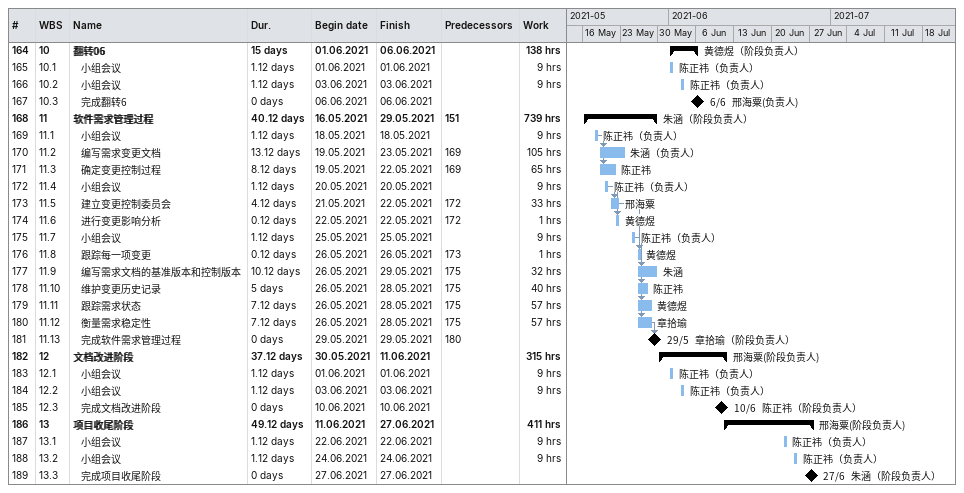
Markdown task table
| ID | WBS | Task | Duration | Start | Finish | Predecessors | Resources | Work (h) |
|---|---|---|---|---|---|---|---|---|
| 164 | 10 | **翻转06** | 15d | 2021-06-01 | 2021-06-06 |  | 黄德煜（阶段负责人） | 138 |
| 165 | 10.1 | 小组会议 | 1.12d | 2021-06-01 | 2021-06-01 |  | 陈正祎（负责人） | 9 |
| 166 | 10.2 | 小组会议 | 1.12d | 2021-06-03 | 2021-06-03 |  | 陈正祎（负责人） | 9 |
| 167 | 10.3 | 完成翻转6 | 0d | 2021-06-06 | 2021-06-06 |  | 邢海粟(负责人) |  |
| 168 | 11 | **软件需求管理过程** | 40.12d | 2021-05-16 | 2021-05-29 | 151 | 朱涵（阶段负责人） | 739 |
| 169 | 11.1 | 小组会议 | 1.12d | 2021-05-18 | 2021-05-18 |  | 陈正祎（负责人） | 9 |
| 170 | 11.2 | 编写需求变更文档 | 13.12d | 2021-05-19 | 2021-05-23 | 169 | 朱涵（负责人） | 105 |
| 171 | 11.3 | 确定变更控制过程 | 8.12d | 2021-05-19 | 2021-05-22 | 169 | 陈正祎 | 65 |
| 172 | 11.4 | 小组会议 | 1.12d | 2021-05-20 | 2021-05-20 |  | 陈正祎（负责人） | 9 |
| 173 | 11.5 | 建立变更控制委员会 | 4.12d | 2021-05-21 | 2021-05-22 | 172 | 邢海粟 | 33 |
| 174 | 11.6 | 进行变更影响分析 | 0.12d | 2021-05-22 | 2021-05-22 | 172 | 黄德煜 | 1 |
| 175 | 11.7 | 小组会议 | 1.12d | 2021-05-25 | 2021-05-25 |  | 陈正祎（负责人） | 9 |
| 176 | 11.8 | 跟踪每一项变更 | 0.12d | 2021-05-26 | 2021-05-26 | 173 | 黄德煜 | 1 |
| 177 | 11.9 | 编写需求文档的基准版本和控制版本 | 10.12d | 2021-05-26 | 2021-05-29 | 175 | 朱涵 | 32 |
| 178 | 11.10 | 维护变更历史记录 | 5d | 2021-05-26 | 2021-05-28 | 175 | 陈正祎 | 40 |
| 179 | 11.11 | 跟踪需求状态 | 7.12d | 2021-05-26 | 2021-05-28 | 175 | 黄德煜 | 57 |
| 180 | 11.12 | 衡量需求稳定性 | 7.12d | 2021-05-26 | 2021-05-28 | 175 | 章拾瑜 | 57 |
| 181 | 11.13 | 完成软件需求管理过程 | 0d | 2021-05-29 | 2021-05-29 | 180 | 章拾瑜（阶段负责人） |  |
| 182 | 12 | **文档改进阶段** | 37.12d | 2021-05-30 | 2021-06-11 |  | 邢海粟(阶段负责人) | 315 |
| 183 | 12.1 | 小组会议 | 1.12d | 2021-06-01 | 2021-06-01 |  | 陈正祎（负责人） | 9 |
| 184 | 12.2 | 小组会议 | 1.12d | 2021-06-03 | 2021-06-03 |  | 陈正祎（负责人） | 9 |
| 185 | 12.3 | 完成文档改进阶段 | 0d | 2021-06-10 | 2021-06-10 |  | 陈正祎（阶段负责人） |  |
| 186 | 13 | **项目收尾阶段** | 49.12d | 2021-06-11 | 2021-06-27 |  | 邢海粟(阶段负责人) | 411 |
| 187 | 13.1 | 小组会议 | 1.12d | 2021-06-22 | 2021-06-22 |  | 陈正祎（负责人） | 9 |
| 188 | 13.2 | 小组会议 | 1.12d | 2021-06-24 | 2021-06-24 |  | 陈正祎（负责人） | 9 |
| 189 | 13.3 | 完成项目收尾阶段 | 0d | 2021-06-27 | 2021-06-27 |  | 朱涵（阶段负责人） |  |
